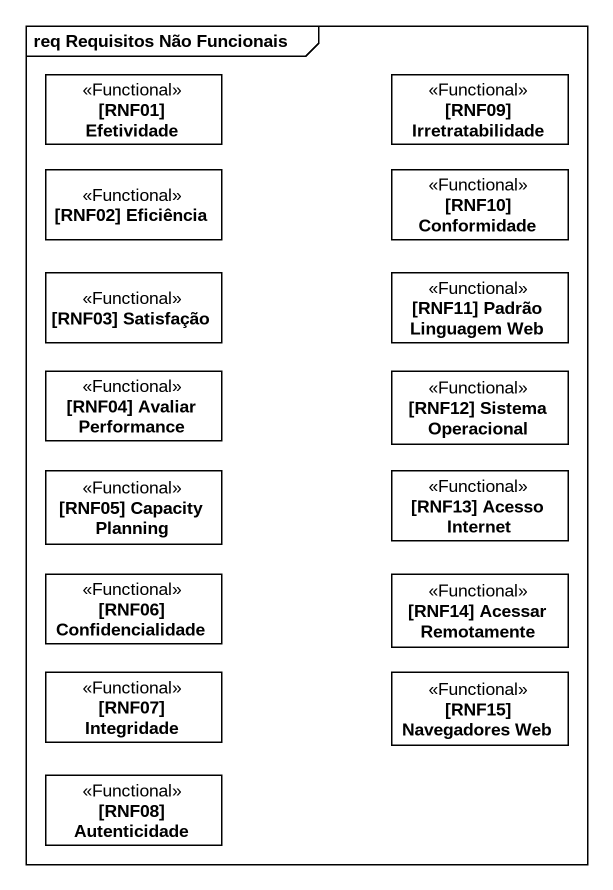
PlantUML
@startuml
mainframe req Requisitos Não Funcionais
hide circle
hide empty members
class "[RNF01] Efetividade" as RNF01_Efetividade <<Functional>>
class "[RNF09] Irretratabilidade" as RNF09_Irretratabilidade <<Functional>>
class "[RNF02] Eficiência" as RNF02_Eficiência <<Functional>>
class "[RNF10] Conformidade" as RNF10_Conformidade <<Functional>>
class "[RNF03] Satisfação" as RNF03_Satisfação <<Functional>>
class "[RNF11] Padrão Linguagem Web" as RNF11_Padrão_Linguagem_Web <<Functional>>
class "[RNF04] Avaliar Performance" as RNF04_Avaliar_Performance <<Functional>>
class "[RNF12] Sistema Operacional" as RNF12_Sistema_Operacional <<Functional>>
class "[RNF05] Capacity Planning" as RNF05_Capacity_Planning <<Functional>>
class "[RNF13] Acesso Internet" as RNF13_Acesso_Internet <<Functional>>
class "[RNF06] Confidencialidade" as RNF06_Confidencialidade <<Functional>>
class "[RNF14] Acessar Remotamente" as RNF14_Acessar_Remotamente <<Functional>>
class "[RNF07] Integridade" as RNF07_Integridade <<Functional>>
class "[RNF15] Navegadores Web" as RNF15_Navegadores_Web <<Functional>>
class "[RNF08] Autenticidade" as RNF08_Autenticidade <<Functional>>
@enduml
